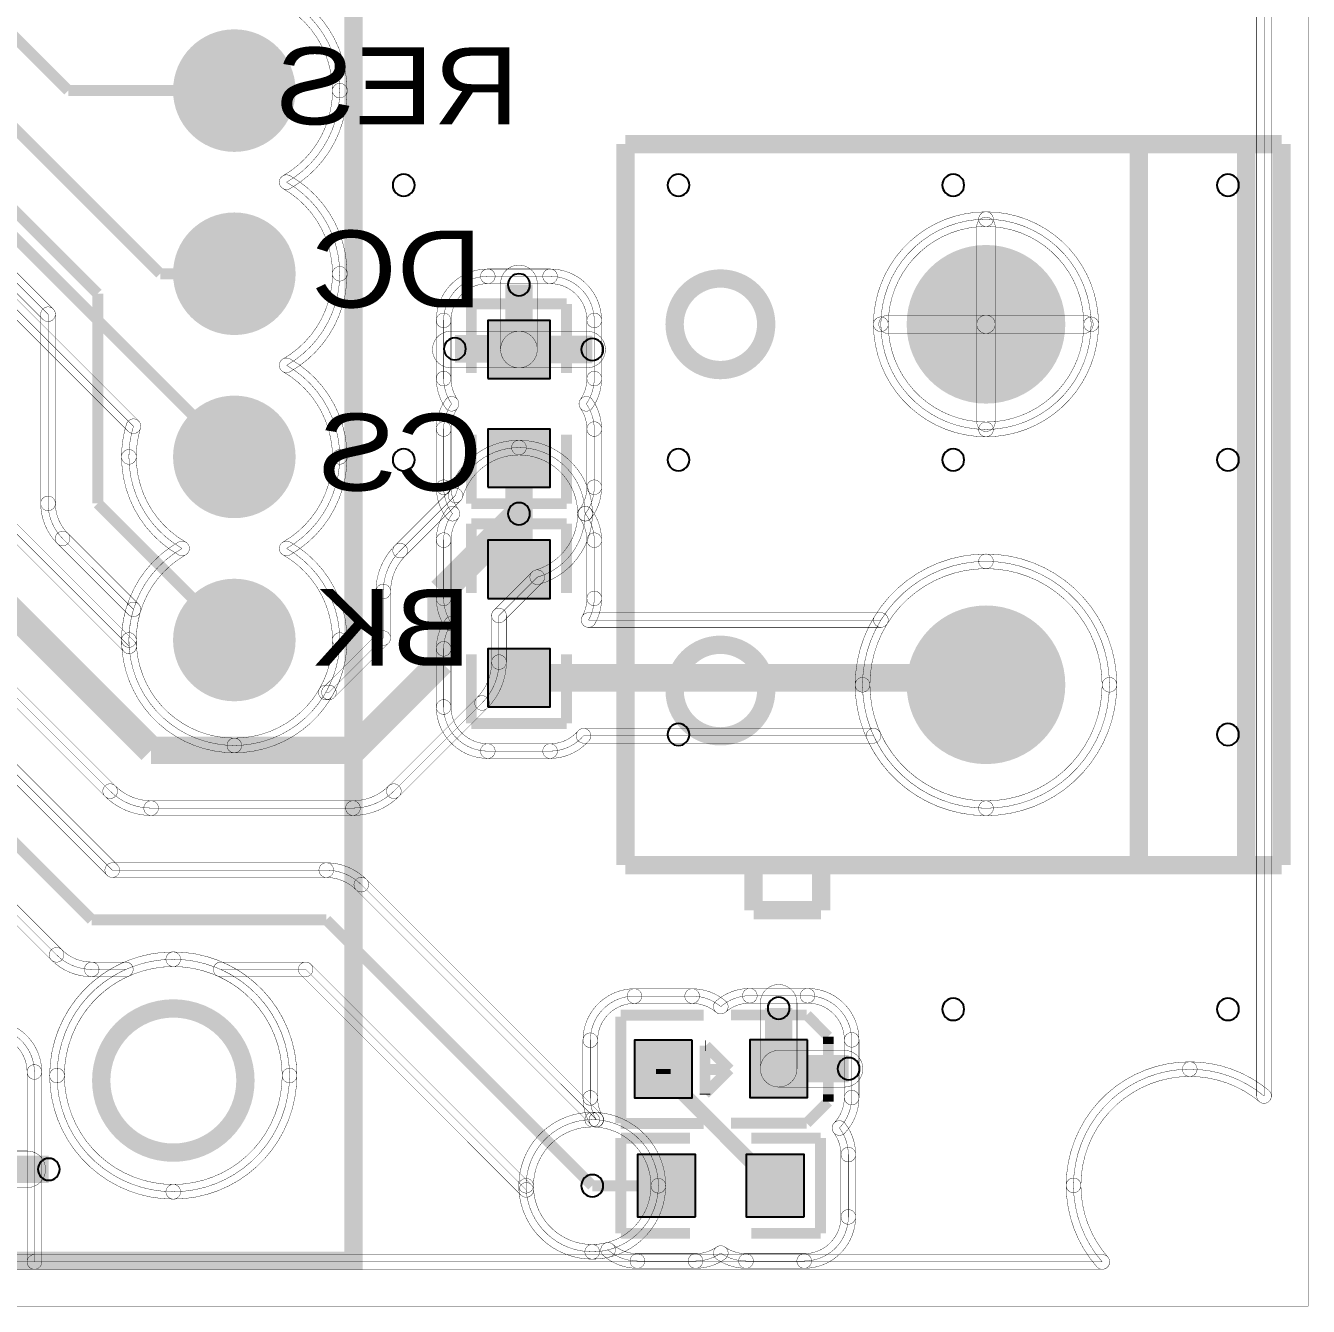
# Model space of a CAD drawing. Header units: millimetres. Extents: x -4.3 to 69.9, y 0.1 to 36.1.
# Drawn here: x 52.09 to 69.88, y 0.06 to 17.82 of the extents above; entities that cross this region are included whole.
import ezdxf
from ezdxf.enums import TextEntityAlignment as Align

# ---------------------------------------------------------------- set-up
doc = ezdxf.new("R2010")
doc.units = ezdxf.units.MM
for name, color, linetype, true_color in [('Bottom Layer', 7, 'Continuous', 0x0000ff), ('Bottom Silkscreen Layer', 7, 'Continuous', 0x66cc33), ('Hole Layer', 7, 'Continuous', 0x222222), ('Top Layer', 7, 'Continuous', 0xff0000), ('Top Silkscreen Layer', 7, 'Continuous', 0xffcc00)]:
    doc.layers.add(name, color=color, linetype=linetype, true_color=true_color)
doc.styles.get("Standard").update_dxf_attribs({"font": 'arial.ttf'})

msp = doc.modelspace()

# ---------------------------------------------------------------- hatches: boundary and pattern name
at = {"layer": 'Bottom Layer'}
for points in [[(54.131, 16.917, 1), (55.831, 16.917, 1)], [(54.131, 14.377, 1), (55.831, 14.377, 1)], [(64.305, 13.676, 1), (66.505, 13.676, 1)], [(54.131, 11.837, 1), (55.831, 11.837, 1)], [(54.131, 9.297, 1), (55.831, 9.297, 1)], [(64.305, 8.676, 1), (66.505, 8.676, 1)]]:
    msp.add_hatch(color=256, dxfattribs=at).paths.add_polyline_path(points)
at = {"layer": 'Hole Layer'}
for points in [[(54.431, 16.917, 1), (55.531, 16.917, 1)], [(54.431, 14.377, 1), (55.531, 14.377, 1)], [(64.705, 13.676, 1), (66.105, 13.676, 1)], [(54.431, 11.837, 1), (55.531, 11.837, 1)], [(54.431, 9.297, 1), (55.531, 9.297, 1)], [(64.705, 8.676, 1), (66.105, 8.676, 1)]]:
    msp.add_hatch(color=256, dxfattribs=at).paths.add_polyline_path(points)
at = {"layer": 'Top Layer'}
for points in [[(54.131, 16.917, 1), (55.831, 16.917, 1)], [(54.131, 14.377, 1), (55.831, 14.377, 1)], [(64.305, 13.676, 1), (66.505, 13.676, 1)], [(58.496, 12.923), (59.36, 12.923), (59.36, 13.73), (58.496, 13.73)], [(54.131, 11.837, 1), (55.831, 11.837, 1)], [(58.496, 11.416), (59.36, 11.416), (59.36, 12.223), (58.496, 12.223)], [(58.496, 9.875), (59.36, 9.875), (59.36, 10.682), (58.496, 10.682)], [(54.131, 9.297, 1), (55.831, 9.297, 1)], [(64.305, 8.676, 1), (66.505, 8.676, 1)], [(58.496, 8.368), (59.36, 8.368), (59.36, 9.175), (58.496, 9.175)], [(61.33, 3.746), (60.53, 3.746), (60.53, 2.946), (61.33, 2.946)], [(62.93, 3.752), (62.13, 3.752), (62.13, 2.951), (62.93, 2.951)], [(61.377, 1.296), (61.377, 2.16), (60.57, 2.16), (60.57, 1.296)], [(62.884, 1.296), (62.884, 2.16), (62.077, 2.16), (62.077, 1.296)]]:
    msp.add_hatch(color=256, dxfattribs=at).paths.add_polyline_path(points)

# ---------------------------------------------------------------- linework, layer by layer
at = {"layer": 'Bottom Layer', "const_width": 0.00508}
msp.add_lwpolyline([(-0.127, 0.058), (69.873, 0.058), (69.873, 36.057), (-0.127, 36.057)], close=True, dxfattribs=at)
for points in [[(69.159, 33.204, -1), (69.363, 33.204), (69.363, 2.973, -1), (69.159, 2.973)], [(43.837, 18.75, -1), (43.98, 18.893), (53.593, 9.28, -1), (53.45, 9.137)], [(55.756, 18.275, -0.269329), (56.545, 16.917, -1), (56.342, 16.917, 0.269329), (55.655, 18.099, -1)], [(48.464, 17.606, -1), (48.607, 17.75), (52.47, 13.887, -1), (52.326, 13.744)], [(42.937, 17.38, -1), (43.08, 17.523), (53.331, 7.273, -1), (53.187, 7.129)], [(56.545, 16.917, -0.269329), (55.756, 15.559, -1), (55.655, 15.735, 0.269329), (56.342, 16.917, -1)], [(55.756, 15.735, -0.269329), (56.545, 14.377, -1), (56.342, 14.377, 0.269329), (55.655, 15.559, -1)], [(63.845, 13.676, -0.414214), (65.405, 15.236, -1), (65.405, 15.033, 0.414214), (64.049, 13.676, -1)], [(65.405, 12.218, 0.414214), (66.863, 13.676, 0.414214), (65.405, 15.134, 0.414214), (63.947, 13.676, 0.414214)], [(65.532, 13.676, -1), (65.278, 13.676), (65.278, 15.035, -1), (65.532, 15.035)], [(65.405, 15.236, -0.414214), (66.965, 13.676, -1), (66.762, 13.676, 0.414214), (65.405, 15.033, -1)], [(56.545, 14.377, -0.269329), (55.756, 13.019, -1), (55.655, 13.195, 0.269329), (56.342, 14.377, -1)], [(52.296, 13.816, -1), (52.499, 13.816), (52.499, 11.192, -1), (52.296, 11.192)], [(65.405, 12.116, -0.414214), (63.845, 13.676, -1), (64.049, 13.676, 0.414214), (65.405, 12.32, -1)], [(64.046, 13.549, -1), (64.046, 13.803), (65.405, 13.803, -1), (65.405, 13.549)], [(65.278, 13.676, -1), (65.532, 13.676), (65.532, 12.317, -1), (65.278, 12.317)], [(65.405, 13.549, -1), (65.405, 13.803), (66.764, 13.803, -1), (66.764, 13.549)], [(66.965, 13.676, -0.414214), (65.405, 12.116, -1), (65.405, 12.32, 0.414214), (66.762, 13.676, -1)], [(55.756, 13.195, -0.269329), (56.545, 11.837, -1), (56.342, 11.837, 0.269329), (55.655, 13.019, -1)], [(56.545, 11.837, -0.269329), (55.756, 10.479, -1), (55.655, 10.655, 0.269329), (56.342, 11.837, -1)], [(57.949, 11.331, -0.334178), (58.928, 12.068, -1), (58.928, 11.864, 0.334178), (58.145, 11.275, -1)], [(58.928, 12.068, -0.414214), (59.947, 11.049, -1), (59.743, 11.049, 0.414214), (58.928, 11.864, -1)], [(57.353, 10.465, -1), (57.209, 10.609), (57.975, 11.375, -1), (58.119, 11.231)], [(52.296, 11.192, -1), (52.499, 11.192), (52.499, 11.192, -1), (52.296, 11.192)], [(52.528, 10.633, -0.198912), (52.296, 11.192, -1), (52.499, 11.192, 0.198912), (52.671, 10.777, -1)], [(59.947, 11.049, -0.334178), (59.21, 10.07, -1), (59.154, 10.266, 0.334178), (59.743, 11.049, -1)], [(52.528, 10.633, -1), (52.671, 10.777), (52.671, 10.777, -1), (52.528, 10.633)], [(52.528, 10.633, -1), (52.671, 10.777), (53.654, 9.794, -1), (53.51, 9.651)], [(55.756, 10.655, -0.269329), (56.545, 9.297, -1), (56.342, 9.297, 0.269329), (55.655, 10.479, -1)], [(56.944, 9.97, -0.198912), (57.209, 10.609, -1), (57.353, 10.465, 0.198912), (57.148, 9.97, -1)], [(57.353, 10.465, -1), (57.209, 10.609), (57.209, 10.609, -1), (57.353, 10.465)], [(63.591, 8.676, -0.414214), (65.405, 10.49, -1), (65.405, 10.287, 0.414214), (63.795, 8.676, -1)], [(65.405, 6.964, 0.414214), (67.117, 8.676, 0.414214), (65.405, 10.388, 0.414214), (63.693, 8.676, 0.414214)], [(65.405, 10.49, -0.414214), (67.219, 8.676, -1), (67.016, 8.676, 0.414214), (65.405, 10.287, -1)], [(58.723, 9.565, -1), (58.579, 9.709), (59.11, 10.24, -1), (59.254, 10.096)], [(56.944, 9.97, -1), (57.148, 9.97), (57.148, 9.97, -1), (56.944, 9.97)], [(56.944, 9.97, -1), (57.148, 9.97), (57.148, 9.324, -1), (56.944, 9.324)], [(53.417, 9.297, -0.07394), (53.485, 9.752, -1), (53.679, 9.693, 0.07394), (53.621, 9.297, -1)], [(49.818, 9.432, -1), (49.962, 9.576), (53.36, 6.177, -1), (53.216, 6.034)], [(58.753, 8.991, -1), (58.55, 8.991), (58.55, 9.637, -1), (58.753, 9.637)], [(53.42, 9.203, -0.01512), (53.417, 9.297, -1), (53.621, 9.297, 0.01512), (53.623, 9.215, -1)], [(56.545, 9.297, -0.130663), (56.338, 8.52, -1), (56.162, 8.621, 0.130663), (56.342, 9.297, -1)], [(56.365, 8.499, -1), (56.221, 8.643), (56.974, 9.395, -1), (57.118, 9.252)], [(58.753, 8.991, -0.198912), (58.488, 8.352, -1), (58.344, 8.495, 0.198912), (58.55, 8.991, -1)], [(58.753, 8.991, -1), (58.55, 8.991), (58.55, 8.991, -1), (58.753, 8.991)], [(65.405, 6.862, -0.414214), (63.591, 8.676, -1), (63.795, 8.676, 0.414214), (65.405, 7.066, -1)], [(67.219, 8.676, -0.414214), (65.405, 6.862, -1), (65.405, 7.066, 0.414214), (67.016, 8.676, -1)], [(56.25, 8.469, -1), (56.25, 8.672), (56.293, 8.672, -1), (56.293, 8.469)], [(49.046, 8.257, -1), (49.19, 8.401), (52.588, 5.002, -1), (52.444, 4.859)], [(57.265, 7.129, -1), (57.121, 7.273), (58.344, 8.495, -1), (58.488, 8.352)], [(58.488, 8.352, -1), (58.344, 8.495), (58.344, 8.495, -1), (58.488, 8.352)], [(53.827, 6.864, -0.198912), (53.187, 7.129, -1), (53.331, 7.273, 0.198912), (53.827, 7.067, -1)], [(53.187, 7.129, -1), (53.331, 7.273), (53.331, 7.273, -1), (53.187, 7.129)], [(57.265, 7.129, -0.198912), (56.626, 6.864, -1), (56.626, 7.067, 0.198912), (57.121, 7.273, -1)], [(57.265, 7.129, -1), (57.121, 7.273), (57.121, 7.273, -1), (57.265, 7.129)], [(53.827, 6.864, -1), (53.827, 7.067), (56.626, 7.067, -1), (56.626, 6.864)], [(56.626, 6.864, -1), (56.626, 7.067), (56.626, 7.067, -1), (56.626, 6.864)], [(53.288, 6.004, -1), (53.288, 6.207), (56.256, 6.207, -1), (56.256, 6.004)], [(56.256, 6.207, -0.198912), (56.814, 5.976, -1), (56.67, 5.832, 0.198912), (56.256, 6.004, -1)], [(56.67, 5.832, -1), (56.814, 5.976), (60.074, 2.715, -1), (59.931, 2.572)], [(56.67, 5.832, -1), (56.814, 5.976), (56.814, 5.976, -1), (56.67, 5.832)], [(52.444, 4.859, -1), (52.588, 5.002), (52.588, 5.002, -1), (52.444, 4.859)], [(53.003, 4.627, -0.198912), (52.444, 4.859, -1), (52.588, 5.002, 0.198912), (53.003, 4.83, -1)], [(52.42, 3.257, -0.295796), (53.435, 4.822, -1), (53.518, 4.636, 0.295796), (52.624, 3.257, -1)], [(53.003, 4.627, -1), (53.003, 4.83), (53.476, 4.83, -1), (53.476, 4.627)], [(54.834, 4.822, -0.295796), (55.848, 3.257, -1), (55.645, 3.257, 0.295796), (54.751, 4.636, -1)], [(54.792, 4.627, -1), (54.792, 4.83), (55.97, 4.83, -1), (55.97, 4.627)], [(55.899, 4.657, -1), (56.042, 4.801), (59.101, 1.742, -1), (58.957, 1.598)], [(66.517, 1.733, -0.414214), (68.231, 3.447, -1), (68.231, 3.244, 0.414214), (66.721, 1.733, -1)], [(68.231, 3.447, -0.174991), (69.326, 3.051, -1), (69.196, 2.895, 0.174991), (68.231, 3.244, -1)], [(54.134, 1.543, -0.414214), (52.42, 3.257, -1), (52.624, 3.257, 0.414214), (54.134, 1.746, -1)], [(55.848, 3.257, -0.414214), (54.134, 1.543, -1), (54.134, 1.746, 0.414214), (55.645, 3.257, -1)], [(60.009, 2.745, -0.395676), (60.963, 1.728, -1), (60.759, 1.728, 0.395676), (59.996, 2.542, -1)], [(60.963, 1.728, -0.414214), (59.944, 0.71, -1), (59.944, 0.913, 0.414214), (60.759, 1.728, -1)], [(66.942, 0.604, -0.181722), (66.517, 1.733, -1), (66.721, 1.733, 0.181722), (67.095, 0.738, -1)], [(59.944, 0.71, -0.395676), (58.928, 1.664, -1), (59.13, 1.677, 0.395676), (59.944, 0.913, -1)], [(0.485, 0.57, -1), (0.485, 0.773), (67.018, 0.773, -1), (67.018, 0.57)]]:
    msp.add_lwpolyline(points, format="xyb", close=True, dxfattribs=at)
for points in [[(69.261, 33.204), (69.261, 2.973, 0.174991), (68.231, 3.345, 0.414214), (66.619, 1.733, 0.181722), (67.018, 0.671), (0.485, 0.671)], [(48.535, 17.678), (52.398, 13.816), (52.398, 11.192), (52.398, 11.192, 0.198912), (52.599, 10.705), (52.599, 10.705), (53.582, 9.722, 0.07394), (53.519, 9.297, 0.01512), (53.522, 9.209), (43.909, 18.822)], [(43.009, 17.451), (53.259, 7.201), (53.259, 7.201, 0.198912), (53.827, 6.966), (56.626, 6.966), (56.626, 6.966, 0.198912), (57.193, 7.201), (57.193, 7.201), (58.416, 8.424), (58.416, 8.424, 0.198912), (58.651, 8.991), (58.651, 8.991), (58.651, 9.637), (59.182, 10.168, 0.334178), (59.845, 11.049, 0.414214), (58.928, 11.966, 0.334178), (58.047, 11.303), (57.281, 10.537), (57.281, 10.537, 0.198912), (57.046, 9.97), (57.046, 9.97), (57.046, 9.324), (56.293, 8.571), (56.25, 8.571, 0.130663), (56.443, 9.297, 0.269329), (55.706, 10.567, 0.269329), (56.443, 11.837, 0.269329), (55.706, 13.107, 0.269329), (56.443, 14.377, 0.269329), (55.706, 15.647, 0.269329), (56.443, 16.917, 0.269329), (55.706, 18.187, 0.269329)], [(49.118, 8.329), (52.516, 4.93), (52.516, 4.93, 0.198912), (53.003, 4.729), (53.476, 4.729, 0.295796), (52.522, 3.257, 0.414214), (54.134, 1.645, 0.414214), (55.746, 3.257, 0.295796), (54.792, 4.729), (55.97, 4.729), (59.029, 1.67, 0.395676), (59.944, 0.812, 0.414214), (60.861, 1.728, 0.395676), (60.003, 2.644), (56.742, 5.904), (56.742, 5.904, 0.198912), (56.256, 6.105), (53.288, 6.105), (49.89, 9.504)]]:
    msp.add_lwpolyline(points, format="xyb", dxfattribs=at)
at = {"layer": 'Bottom Layer'}
for points, const_width in [([(50.419, 19.177), (52.679, 16.917)], 0.152), ([(49.784, 18.546), (53.953, 14.377)], 0.152), ([(53.827, 7.768), (43.341, 18.254)], 0.381), ([(53.086, 14.101), (49.022, 18.165)], 0.152), ([(52.679, 16.917), (54.981, 16.917)], 0.152), ([(53.953, 14.377), (54.981, 14.377)], 0.152), ([(53.086, 14.101), (53.086, 11.192)], 0.152), ([(53.086, 11.192), (54.981, 9.297)], 0.152), ([(57.849, 9.97), (58.928, 11.049)], 0.381), ([(57.849, 8.991), (57.849, 9.97)], 0.381), ([(49.403, 9.017), (53.003, 5.417)], 0.152), ([(56.626, 7.768), (57.849, 8.991)], 0.381), ([(53.827, 7.768), (56.626, 7.768)], 0.381), ([(53.003, 5.417), (56.256, 5.417)], 0.152), ([(59.944, 1.728), (56.256, 5.417)], 0.152)]:
    msp.add_lwpolyline(points, dxfattribs=dict(at, const_width=const_width))
at = {"layer": 'Hole Layer'}
for points in [[(57.178, 15.606, 1), (57.483, 15.606), (57.483, 15.606, 1), (57.178, 15.606)], [(60.988, 15.606, 1), (61.293, 15.606), (61.293, 15.606, 1), (60.988, 15.606)], [(58.776, 14.224, 1), (59.081, 14.224), (59.081, 14.224, 1), (58.776, 14.224)], [(57.887, 13.335, 1), (58.192, 13.335), (58.192, 13.335, 1), (57.887, 13.335)], [(59.792, 13.326, 1), (60.097, 13.326), (60.097, 13.326, 1), (59.792, 13.326)], [(57.178, 11.796, 1), (57.483, 11.796), (57.483, 11.796, 1), (57.178, 11.796)], [(60.988, 11.796, 1), (61.293, 11.796), (61.293, 11.796, 1), (60.988, 11.796)], [(58.776, 11.049, 1), (59.081, 11.049), (59.081, 11.049, 1), (58.776, 11.049)], [(60.988, 7.986, 1), (61.293, 7.986), (61.293, 7.986, 1), (60.988, 7.986)], [(62.378, 4.191, 1), (62.682, 4.191), (62.682, 4.191, 1), (62.378, 4.191)], [(63.348, 3.351, 1), (63.653, 3.351), (63.653, 3.351, 1), (63.348, 3.351)], [(52.256, 1.956, 1), (52.56, 1.956), (52.56, 1.956, 1), (52.256, 1.956)], [(59.792, 1.728, 1), (60.097, 1.728), (60.097, 1.728, 1), (59.792, 1.728)]]:
    msp.add_lwpolyline(points, format="xyb", dxfattribs=at)
for points in [[(64.798, 15.606, 1), (65.103, 15.606, 1)], [(68.608, 15.606, 1), (68.913, 15.606, 1)], [(64.798, 11.796, 1), (65.103, 11.796, 1)], [(68.608, 11.796, 1), (68.913, 11.796, 1)], [(68.608, 7.986, 1), (68.913, 7.986, 1)], [(64.798, 4.176, 1), (65.103, 4.176, 1)], [(68.608, 4.176, 1), (68.913, 4.176, 1)]]:
    msp.add_lwpolyline(points, format="xyb", close=True, dxfattribs=at)
at = {"layer": 'Top Layer', "const_width": 0.00508}
msp.add_lwpolyline([(-0.127, 36.057), (-0.127, 0.058), (69.873, 0.058), (69.873, 36.057)], close=True, dxfattribs=at)
for points in [[(69.159, 33.204, -1), (69.363, 33.204), (69.363, 2.973, -1), (69.159, 2.973)], [(55.756, 18.275, -0.269329), (56.545, 16.917, -1), (56.342, 16.917, 0.269329), (55.655, 18.099, -1)], [(56.545, 16.917, -0.269329), (55.756, 15.559, -1), (55.655, 15.735, 0.269329), (56.342, 16.917, -1)], [(49.316, 16.385, -1), (49.46, 16.529), (53.654, 12.334, -1), (53.51, 12.191)], [(55.756, 15.735, -0.269329), (56.545, 14.377, -1), (56.342, 14.377, 0.269329), (55.655, 15.559, -1)], [(63.845, 13.676, -0.414214), (65.405, 15.236, -1), (65.405, 15.033, 0.414214), (64.049, 13.676, -1)], [(63.947, 13.676, 0.414214), (65.405, 12.218, 0.414214), (66.863, 13.676, 0.414214), (65.405, 15.134, 0.414214)], [(65.532, 13.676, -1), (65.278, 13.676), (65.278, 15.035, -1), (65.532, 15.035)], [(65.405, 15.236, -0.414214), (66.965, 13.676, -1), (66.762, 13.676, 0.414214), (65.405, 15.033, -1)], [(56.545, 14.377, -0.269329), (55.756, 13.019, -1), (55.655, 13.195, 0.269329), (56.342, 14.377, -1)], [(57.782, 13.73, -0.414214), (58.496, 14.443, -1), (58.496, 14.24, 0.414214), (57.986, 13.73, -1)], [(58.496, 14.24, -1), (58.496, 14.443), (59.36, 14.443, -1), (59.36, 14.24)], [(59.182, 13.326, -1), (58.674, 13.326), (58.674, 14.243, -1), (59.182, 14.243)], [(59.36, 14.443, -0.414214), (60.074, 13.73, -1), (59.871, 13.73, 0.414214), (59.36, 14.24, -1)], [(65.405, 6.964, 0.414214), (67.117, 8.676, 0.414214), (65.405, 10.388, 0.260294), (63.948, 9.574), (59.893, 9.574, 0.129154), (59.972, 9.875), (59.972, 10.682, 0.162336), (59.85, 11.049, 0.162336), (59.972, 11.416), (59.972, 12.223, 0.153414), (59.862, 12.573, 0.153414), (59.972, 12.923), (59.972, 13.73, 0.414214), (59.36, 14.342), (58.496, 14.342, 0.414214), (57.884, 13.73), (57.884, 12.923, 0.153414), (57.994, 12.573, 0.153414), (57.884, 12.223), (57.884, 11.416, 0.162336), (58.006, 11.049, 0.162336), (57.884, 10.682), (57.884, 9.875, 0.153414), (57.994, 9.525, 0.153414), (57.884, 9.175), (57.884, 8.368, 0.414214), (58.496, 7.756), (59.36, 7.756, 0.218364), (59.824, 7.969), (63.846, 7.969, 0.294344)], [(57.782, 13.73, -1), (57.986, 13.73), (57.986, 12.923, -1), (57.782, 12.923)], [(60.074, 12.923, -1), (59.871, 12.923), (59.871, 13.73, -1), (60.074, 13.73)], [(65.405, 12.116, -0.414214), (63.845, 13.676, -1), (64.049, 13.676, 0.414214), (65.405, 12.32, -1)], [(64.046, 13.549, -1), (64.046, 13.803), (65.405, 13.803, -1), (65.405, 13.549)], [(65.278, 13.676, -1), (65.532, 13.676), (65.532, 12.317, -1), (65.278, 12.317)], [(65.405, 13.549, -1), (65.405, 13.803), (66.764, 13.803, -1), (66.764, 13.549)], [(66.965, 13.676, -0.414214), (65.405, 12.116, -1), (65.405, 12.32, 0.414214), (66.762, 13.676, -1)], [(57.983, 13.072, -1), (57.983, 13.58), (58.928, 13.58, -1), (58.928, 13.072)], [(58.928, 13.072, -1), (58.928, 13.58), (59.873, 13.58, -1), (59.873, 13.072)], [(55.756, 13.195, -0.269329), (56.545, 11.837, -1), (56.342, 11.837, 0.269329), (55.655, 13.019, -1)], [(57.911, 12.515, -0.153414), (57.782, 12.923, -1), (57.986, 12.923, 0.153414), (58.077, 12.631, -1)], [(60.074, 12.923, -0.153414), (59.946, 12.515, -1), (59.779, 12.631, 0.153414), (59.871, 12.923, -1)], [(57.782, 12.223, -0.153414), (57.911, 12.631, -1), (58.077, 12.515, 0.153414), (57.986, 12.223, -1)], [(59.946, 12.631, -0.153414), (60.074, 12.223, -1), (59.871, 12.223, 0.153414), (59.779, 12.515, -1)], [(53.417, 11.837, -0.07394), (53.485, 12.292, -1), (53.679, 12.233, 0.07394), (53.621, 11.837, -1)], [(57.782, 12.223, -1), (57.986, 12.223), (57.986, 11.416, -1), (57.782, 11.416)], [(60.074, 11.416, -1), (59.871, 11.416), (59.871, 12.223, -1), (60.074, 12.223)], [(54.206, 10.479, -0.269329), (53.417, 11.837, -1), (53.621, 11.837, 0.269329), (54.307, 10.655, -1)], [(56.545, 11.837, -0.269329), (55.756, 10.479, -1), (55.655, 10.655, 0.269329), (56.342, 11.837, -1)], [(57.925, 10.988, -0.162336), (57.782, 11.416, -1), (57.986, 11.416, 0.162336), (58.088, 11.11, -1)], [(60.074, 11.416, -0.162336), (59.931, 10.988, -1), (59.768, 11.11, 0.162336), (59.871, 11.416, -1)], [(57.782, 10.682, -0.162336), (57.925, 11.11, -1), (58.088, 10.988, 0.162336), (57.986, 10.682, -1)], [(59.931, 11.11, -0.162336), (60.074, 10.682, -1), (59.871, 10.682, 0.162336), (59.768, 10.988, -1)], [(57.782, 10.682, -1), (57.986, 10.682), (57.986, 9.875, -1), (57.782, 9.875)], [(60.074, 9.875, -1), (59.871, 9.875), (59.871, 10.682, -1), (60.074, 10.682)], [(53.417, 9.297, -0.269329), (54.206, 10.655, -1), (54.307, 10.479, 0.269329), (53.621, 9.297, -1)], [(55.756, 10.655, -0.269329), (56.545, 9.297, -1), (56.342, 9.297, 0.269329), (55.655, 10.479, -1)], [(63.861, 9.628, -0.260294), (65.405, 10.49, -1), (65.405, 10.287, 0.260294), (64.034, 9.521, -1)], [(65.405, 10.49, -0.414214), (67.219, 8.676, -1), (67.016, 8.676, 0.414214), (65.405, 10.287, -1)], [(57.911, 9.467, -0.153414), (57.782, 9.875, -1), (57.986, 9.875, 0.153414), (58.077, 9.583, -1)], [(60.074, 9.875, -0.129154), (59.982, 9.524, -1), (59.805, 9.624, 0.129154), (59.871, 9.875, -1)], [(57.782, 9.175, -0.153414), (57.911, 9.583, -1), (58.077, 9.467, 0.153414), (57.986, 9.175, -1)], [(59.893, 9.473, -1), (59.893, 9.676), (63.948, 9.676, -1), (63.948, 9.473)], [(54.981, 7.733, -0.414214), (53.417, 9.297, -1), (53.621, 9.297, 0.414214), (54.981, 7.936, -1)], [(56.545, 9.297, -0.414214), (54.981, 7.733, -1), (54.981, 7.936, 0.414214), (56.342, 9.297, -1)], [(57.782, 9.175, -1), (57.986, 9.175), (57.986, 8.368, -1), (57.782, 8.368)], [(67.219, 8.676, -0.414214), (65.405, 6.862, -1), (65.405, 7.066, 0.414214), (67.016, 8.676, -1)], [(58.496, 7.655, -0.414214), (57.782, 8.368, -1), (57.986, 8.368, 0.414214), (58.496, 7.858, -1)], [(59.901, 7.903, -0.218364), (59.36, 7.655, -1), (59.36, 7.858, 0.218364), (59.747, 8.035, -1)], [(59.824, 7.867, -1), (59.824, 8.071), (63.846, 8.071, -1), (63.846, 7.867)], [(65.405, 6.862, -0.294344), (63.753, 7.927, -1), (63.938, 8.011, 0.294344), (65.405, 7.066, -1)], [(58.496, 7.655, -1), (58.496, 7.858), (59.36, 7.858, -1), (59.36, 7.655)], [(52.42, 3.257, -0.414214), (54.134, 4.971, -1), (54.134, 4.768, 0.414214), (52.624, 3.257, -1)], [(52.522, 3.257, 0.414214), (54.134, 1.645, 0.414214), (55.746, 3.257, 0.414214), (54.134, 4.869, 0.414214)], [(54.134, 4.971, -0.414214), (55.848, 3.257, -1), (55.645, 3.257, 0.414214), (54.134, 4.768, -1)], [(59.816, 3.746, -0.414214), (60.53, 4.46, -1), (60.53, 4.257, 0.414214), (60.019, 3.746, -1)], [(60.53, 4.257, -1), (60.53, 4.46), (61.33, 4.46, -1), (61.33, 4.257)], [(61.33, 4.46, -0.17833), (61.793, 4.29, -1), (61.661, 4.135, 0.17833), (61.33, 4.257, -1)], [(61.66, 4.289, -0.181609), (62.13, 4.465, -1), (62.13, 4.262, 0.181609), (61.794, 4.136, -1)], [(62.13, 4.262, -1), (62.13, 4.465), (62.93, 4.465, -1), (62.93, 4.262)], [(62.784, 3.351, -1), (62.276, 3.351), (62.276, 4.265, -1), (62.784, 4.265)], [(62.93, 4.465, -0.414214), (63.644, 3.752, -1), (63.441, 3.752, 0.414214), (62.93, 4.262, -1)], [(61.377, 0.684, 0.153414), (61.727, 0.794, 0.153414), (62.077, 0.684), (62.884, 0.684, 0.414214), (63.496, 1.296), (63.496, 2.16, 0.162677), (63.373, 2.529, 0.193018), (63.542, 2.951), (63.542, 3.752, 0.414214), (62.93, 4.364), (62.13, 4.364, 0.181609), (61.727, 4.212, 0.17833), (61.33, 4.359), (60.53, 4.359, 0.414214), (59.918, 3.746), (59.918, 2.946, 0.129944), (59.998, 2.644, 0.014605), (59.944, 2.645, 0.414214), (59.027, 1.728, 0.414214), (59.944, 0.812, 0.060707), (60.164, 0.838, 0.183313), (60.57, 0.684)], [(51.596, 4.02, -0.414214), (52.31, 3.306, -1), (52.107, 3.306, 0.414214), (51.596, 3.817, -1)], [(59.816, 3.746, -1), (60.019, 3.746), (60.019, 2.946, -1), (59.816, 2.946)], [(63.644, 2.951, -1), (63.441, 2.951), (63.441, 3.752, -1), (63.644, 3.752)], [(62.53, 3.097, -1), (62.53, 3.605), (63.443, 3.605, -1), (63.443, 3.097)], [(52.31, 0.671, -1), (52.107, 0.671), (52.107, 3.306, -1), (52.31, 3.306)], [(66.517, 1.733, -0.414214), (68.231, 3.447, -1), (68.231, 3.244, 0.414214), (66.721, 1.733, -1)], [(68.231, 3.447, -0.174991), (69.326, 3.051, -1), (69.196, 2.895, 0.174991), (68.231, 3.244, -1)], [(54.134, 1.543, -0.414214), (52.42, 3.257, -1), (52.624, 3.257, 0.414214), (54.134, 1.746, -1)], [(55.848, 3.257, -0.414214), (54.134, 1.543, -1), (54.134, 1.746, 0.414214), (55.645, 3.257, -1)], [(59.909, 2.594, -0.129944), (59.816, 2.946, -1), (60.019, 2.946, 0.129944), (60.086, 2.694, -1)], [(63.644, 2.951, -0.193018), (63.446, 2.458, -1), (63.299, 2.599, 0.193018), (63.441, 2.951, -1)], [(58.926, 1.728, -0.414214), (59.944, 2.747, -1), (59.944, 2.544, 0.414214), (59.129, 1.728, -1)], [(59.944, 2.747, -0.014605), (60.004, 2.745, -1), (59.992, 2.542, 0.014605), (59.944, 2.544, -1)], [(63.454, 2.59, -0.162677), (63.597, 2.16, -1), (63.394, 2.16, 0.162677), (63.292, 2.467, -1)], [(51.096, 1.702, -1), (51.096, 2.21), (52.109, 2.21, -1), (52.109, 1.702)], [(63.597, 1.296, -1), (63.394, 1.296), (63.394, 2.16, -1), (63.597, 2.16)], [(59.944, 0.71, -0.414214), (58.926, 1.728, -1), (59.129, 1.728, 0.414214), (59.944, 0.913, -1)], [(66.942, 0.604, -0.181722), (66.517, 1.733, -1), (66.721, 1.733, 0.181722), (67.095, 0.738, -1)], [(63.597, 1.296, -0.414214), (62.884, 0.583, -1), (62.884, 0.786, 0.414214), (63.394, 1.296, -1)], [(60.189, 0.74, -0.060707), (59.944, 0.71, -1), (59.944, 0.913, 0.060707), (60.14, 0.937, -1)], [(60.57, 0.583, -0.183313), (60.097, 0.762, -1), (60.232, 0.914, 0.183313), (60.57, 0.786, -1)], [(61.785, 0.711, -0.153414), (61.377, 0.583, -1), (61.377, 0.786, 0.153414), (61.669, 0.878, -1)], [(62.077, 0.583, -0.153414), (61.669, 0.711, -1), (61.785, 0.878, 0.153414), (62.077, 0.786, -1)], [(52.208, 0.57, -1), (52.208, 0.773), (67.018, 0.773, -1), (67.018, 0.57)], [(60.57, 0.583, -1), (60.57, 0.786), (61.377, 0.786, -1), (61.377, 0.583)], [(62.077, 0.583, -1), (62.077, 0.786), (62.884, 0.786, -1), (62.884, 0.583)]]:
    msp.add_lwpolyline(points, format="xyb", close=True, dxfattribs=at)
for points in [[(69.261, 33.204), (69.261, 2.973, 0.174991), (68.231, 3.345, 0.414214), (66.619, 1.733, 0.181722), (67.018, 0.671), (52.208, 0.671), (52.208, 3.306, 0.414214), (51.596, 3.918)], [(49.388, 16.457), (53.582, 12.262, 0.07394), (53.519, 11.837, 0.269329), (54.257, 10.567, 0.269329), (53.519, 9.297, 0.414214), (54.981, 7.835, 0.414214), (56.443, 9.297, 0.269329), (55.706, 10.567, 0.269329), (56.443, 11.837, 0.269329), (55.706, 13.107, 0.269329), (56.443, 14.377, 0.269329), (55.706, 15.647, 0.269329), (56.443, 16.917, 0.269329), (55.706, 18.187, 0.269329)]]:
    msp.add_lwpolyline(points, format="xyb", dxfattribs=at)
at = {"layer": 'Top Layer'}
for points, const_width in [([(49.673, 17.145), (54.981, 11.837)], 0.152), ([(58.928, 13.326), (58.928, 14.224)], 0.381), ([(58.919, 13.335), (58.039, 13.335)], 0.381), ([(58.928, 13.326), (58.919, 13.335)], 0.381), ([(58.928, 13.326), (59.944, 13.326)], 0.381), ([(58.928, 11.049), (58.928, 11.82)], 0.381), ([(58.928, 10.278), (58.928, 11.049)], 0.381), ([(58.928, 8.772), (65.31, 8.772)], 0.381), ([(65.31, 8.772), (65.405, 8.676)], 0.381), ([(62.53, 3.351), (62.53, 4.191)], 0.381), ([(60.93, 3.279), (60.93, 3.346)], 0.203), ([(62.48, 1.728), (60.93, 3.279)], 0.203), ([(62.53, 3.351), (63.5, 3.351)], 0.381), ([(51.096, 1.956), (52.408, 1.956)], 0.381), ([(60.974, 1.728), (59.944, 1.728)], 0.152)]:
    msp.add_lwpolyline(points, dxfattribs=dict(at, const_width=const_width))
for points in [[(58.496, 12.923), (59.36, 12.923), (59.36, 13.73), (58.496, 13.73)], [(58.496, 11.416), (59.36, 11.416), (59.36, 12.223), (58.496, 12.223)], [(58.496, 9.875), (59.36, 9.875), (59.36, 10.682), (58.496, 10.682)], [(58.496, 8.368), (59.36, 8.368), (59.36, 9.175), (58.496, 9.175)], [(61.33, 3.746), (60.53, 3.746), (60.53, 2.946), (61.33, 2.946)], [(62.93, 3.752), (62.13, 3.752), (62.13, 2.951), (62.93, 2.951)], [(61.377, 1.296), (61.377, 2.16), (60.57, 2.16), (60.57, 1.296)], [(62.884, 1.296), (62.884, 2.16), (62.077, 2.16), (62.077, 1.296)]]:
    msp.add_lwpolyline(points, close=True, dxfattribs=at)
at = {"layer": 'Top Silkscreen Layer', "const_width": 0.254}
msp.add_lwpolyline([(56.635, 35.687), (0.635, 35.687), (0.635, 0.687), (56.635, 0.687)], close=True, dxfattribs=at)
msp.add_lwpolyline([(56.635, 35.687), (0.635, 35.687), (0.635, 0.687), (56.635, 0.687)], close=True, dxfattribs=at)
at = {"layer": 'Top Silkscreen Layer'}
for points, const_width in [([(60.405, 6.176), (60.405, 16.176)], 0.254), ([(60.405, 16.176), (69.505, 16.176)], 0.254), ([(60.405, 6.176), (60.405, 16.176)], 0.254), ([(60.405, 16.176), (69.505, 16.176)], 0.254), ([(67.524, 6.176), (67.524, 16.176)], 0.254), ([(67.524, 6.176), (67.524, 16.176)], 0.254), ([(69.014, 6.176), (69.014, 16.176)], 0.254), ([(69.014, 6.176), (69.014, 16.176)], 0.254), ([(69.505, 6.176), (69.505, 16.176)], 0.254), ([(69.505, 6.176), (69.505, 16.176)], 0.254), ([(59.589, 13.958), (58.268, 13.958)], 0.152), ([(58.268, 13.958), (58.268, 12.999)], 0.152), ([(59.589, 13.958), (58.268, 13.958)], 0.152), ([(58.268, 13.958), (58.268, 12.999)], 0.152), ([(59.589, 12.999), (59.589, 13.958)], 0.152), ([(59.589, 12.999), (59.589, 13.958)], 0.152), ([(58.268, 11.188), (58.268, 12.147)], 0.152), ([(58.268, 11.188), (58.268, 12.147)], 0.152), ([(59.589, 12.147), (59.589, 11.188)], 0.152), ([(59.589, 12.147), (59.589, 11.188)], 0.152), ([(59.589, 11.188), (58.268, 11.188)], 0.152), ([(59.589, 11.188), (58.268, 11.188)], 0.152), ([(59.589, 10.91), (58.268, 10.91)], 0.152), ([(58.268, 10.91), (58.268, 9.951)], 0.152), ([(59.589, 10.91), (58.268, 10.91)], 0.152), ([(58.268, 10.91), (58.268, 9.951)], 0.152), ([(59.589, 9.951), (59.589, 10.91)], 0.152), ([(59.589, 9.951), (59.589, 10.91)], 0.152), ([(58.268, 8.14), (58.268, 9.099)], 0.152), ([(58.268, 8.14), (58.268, 9.099)], 0.152), ([(59.589, 9.099), (59.589, 8.14)], 0.152), ([(59.589, 9.099), (59.589, 8.14)], 0.152), ([(59.589, 8.14), (58.268, 8.14)], 0.152), ([(59.589, 8.14), (58.268, 8.14)], 0.152), ([(60.405, 6.176), (69.505, 6.176)], 0.254), ([(60.405, 6.176), (69.505, 6.176)], 0.254), ([(62.181, 6.176), (62.181, 5.548)], 0.254), ([(62.181, 6.176), (62.181, 5.548)], 0.254), ([(63.119, 5.548), (63.119, 6.176)], 0.254), ([(63.119, 5.548), (63.119, 6.176)], 0.254), ([(62.181, 5.548), (63.119, 5.548)], 0.254), ([(62.181, 5.548), (63.119, 5.548)], 0.254), ([(61.489, 4.093), (60.341, 4.093)], 0.15), ([(61.489, 4.093), (60.341, 4.093)], 0.15), ([(60.341, 2.592), (60.341, 4.073)], 0.15), ([(60.341, 2.592), (60.341, 4.073)], 0.15), ([(61.87, 4.096), (62.919, 4.096)], 0.15), ([(61.87, 4.096), (62.919, 4.096)], 0.15), ([(63.218, 3.796), (62.919, 4.096)], 0.15), ([(63.218, 3.796), (62.919, 4.096)], 0.15), ([(61.509, 3.672), (61.519, 3.672)], 0.15), ([(61.509, 2.993), (61.509, 3.672)], 0.15), ([(61.509, 3.672), (61.519, 3.672)], 0.15), ([(61.509, 2.993), (61.509, 3.672)], 0.15), ([(61.519, 3.672), (61.849, 3.341)], 0.15), ([(61.519, 3.672), (61.849, 3.341)], 0.15), ([(63.218, 3.694), (63.218, 3.796)], 0.15), ([(63.218, 3.694), (63.218, 3.796)], 0.15), ([(63.218, 2.996), (63.218, 3.694)], 0.15), ([(63.218, 2.996), (63.218, 3.694)], 0.15), ([(61.509, 3.004), (61.849, 3.341)], 0.15), ([(61.509, 3.341), (61.849, 3.341)], 0.15), ([(61.509, 3.004), (61.849, 3.341)], 0.15), ([(61.509, 3.341), (61.849, 3.341)], 0.15), ([(61.509, 2.993), (61.509, 3.004)], 0.15), ([(61.509, 2.993), (61.509, 3.004)], 0.15), ([(63.218, 2.996), (63.218, 2.894)], 0.15), ([(63.218, 2.996), (63.218, 2.894)], 0.15), ([(63.218, 2.894), (62.919, 2.595)], 0.15), ([(63.218, 2.894), (62.919, 2.595)], 0.15), ([(61.87, 2.595), (62.919, 2.595)], 0.15), ([(61.87, 2.595), (62.919, 2.595)], 0.15), ([(61.489, 2.592), (60.341, 2.592)], 0.15), ([(61.489, 2.592), (60.341, 2.592)], 0.15), ([(61.301, 2.389), (60.342, 2.389)], 0.152), ([(60.342, 2.389), (60.342, 1.068)], 0.152), ([(61.301, 2.389), (60.342, 2.389)], 0.152), ([(60.342, 2.389), (60.342, 1.068)], 0.152), ([(62.153, 2.389), (63.112, 2.389)], 0.152), ([(62.153, 2.389), (63.112, 2.389)], 0.152), ([(63.112, 2.389), (63.112, 1.068)], 0.152), ([(63.112, 2.389), (63.112, 1.068)], 0.152), ([(60.342, 1.068), (61.301, 1.068)], 0.152), ([(60.342, 1.068), (61.301, 1.068)], 0.152), ([(63.112, 1.068), (62.153, 1.068)], 0.152), ([(63.112, 1.068), (62.153, 1.068)], 0.152)]:
    msp.add_lwpolyline(points, dxfattribs=dict(at, const_width=const_width))
at = {"layer": 'Top Silkscreen Layer', "const_width": 0.254}
for points in [[(61.087, 13.676, 1), (62.357, 13.676, 1)], [(61.087, 13.676, 1), (62.357, 13.676, 1)], [(61.087, 8.596, 1), (62.357, 8.596, 1)], [(61.087, 8.596, 1), (62.357, 8.596, 1)], [(53.135, 3.187, 1), (55.135, 3.187, 1)], [(53.135, 3.187, 1), (55.135, 3.187, 1)]]:
    msp.add_lwpolyline(points, format="xyb", close=True, dxfattribs=at)

# ---------------------------------------------------------------- texts
at = {"layer": 'Bottom Silkscreen Layer', "text_generation_flag": 2, "width": 1.1}
for s, p in [('RES', (58.928, 16.129)), ('DC', (58.42, 13.589)), ('CS', (58.42, 11.049)), ('BK', (58.268, 8.619))]:
    msp.add_text(s, height=1.0668, dxfattribs=at).set_placement(p, align=Align.BOTTOM_LEFT)

doc.saveas('drawing.dxf')
